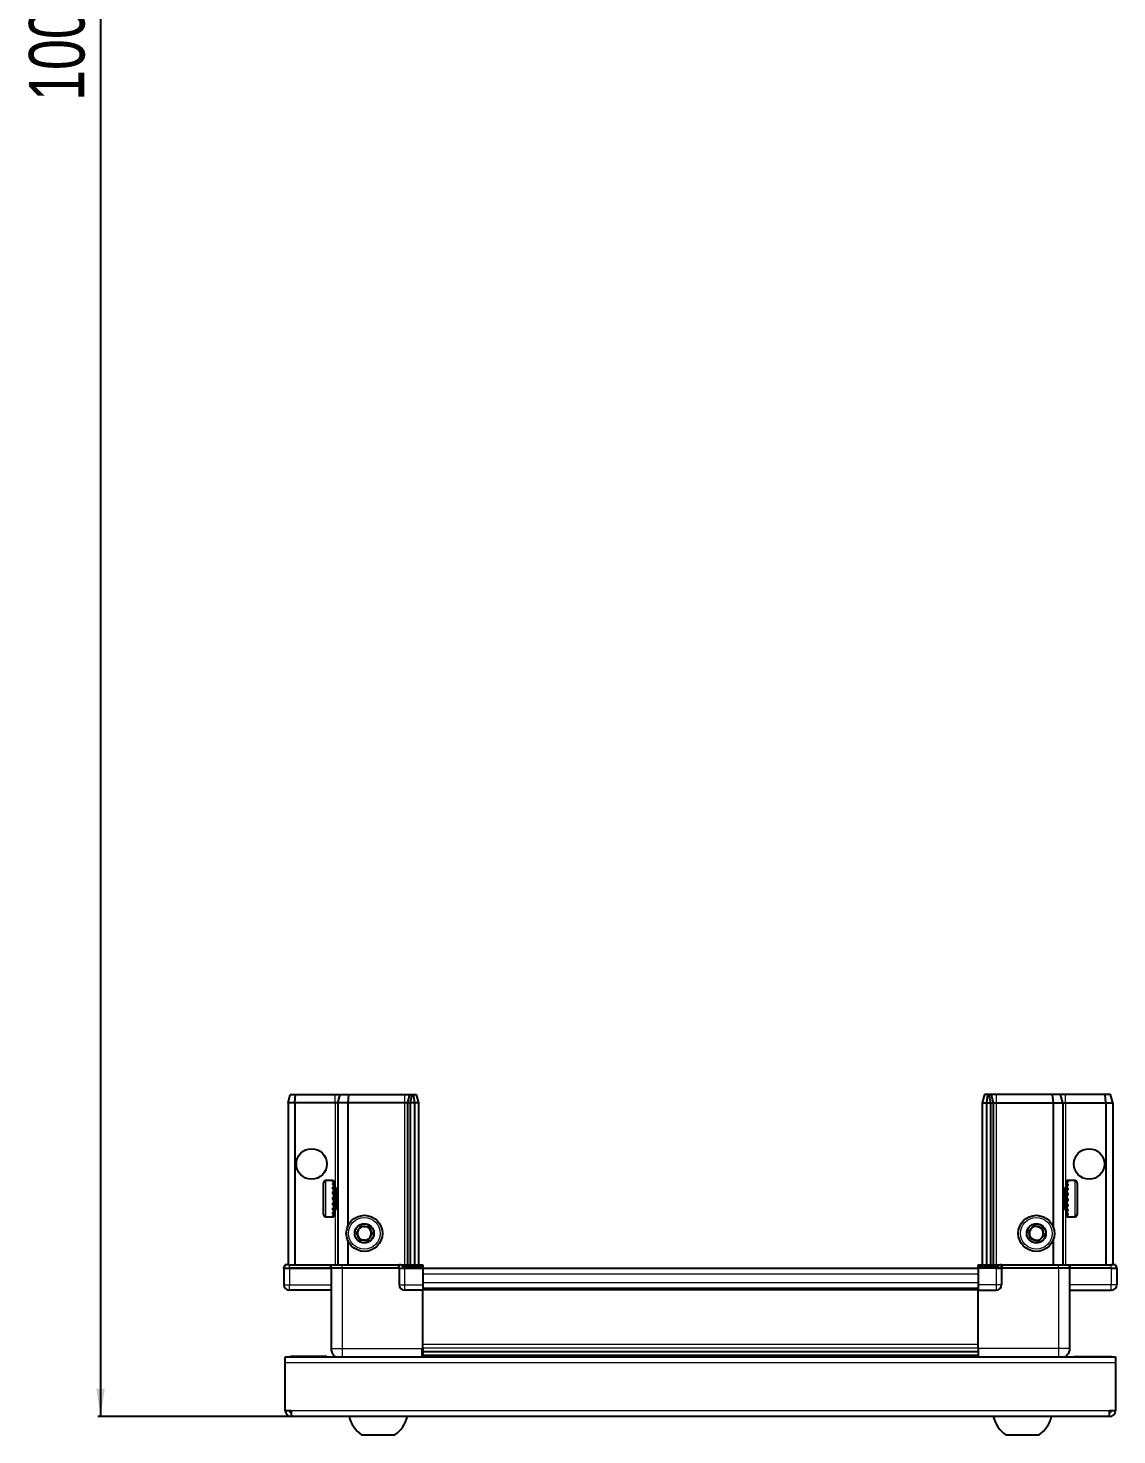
# Model space of a CAD drawing. Header units: millimetres. Extents: x 1770 to 4080, y -520 to 2074.
# Drawn here: x 1858 to 2250, y -520 to -13 of the extents above; entities that cross this region are included whole.
import ezdxf

# ---------------------------------------------------------------- set-up
doc = ezdxf.new("R2010")
doc.units = ezdxf.units.MM
doc.layers.add('FORMAT', color=7, linetype='Continuous')
doc.styles.add('SLDTEXTSTYLE0', font='TXT', dxfattribs={"width": 0.75})
doc.dimstyles.new('SLDDIMSTYLE0', dxfattribs={"dimtxt": 20, "dimasz": 10, "dimexe": 0, "dimexo": 0.0625, "dimgap": 5, "dimtad": 2, "dimdec": 1, "dimrnd": 1e-09, "dimzin": 12, "dimdsep": 46, "dimtxsty": 'SLDTEXTSTYLE0', "dimsah": 1, "dimcen": 0.09, "dimadec": 0, "dimazin": 3, "dimtfac": 1, "dimtofl": 0, "dimtmove": 0, "dimatfit": 3, "dimfxl": 0, "dimfrac": 2, "dimtolj": 1, "dimtzin": 12, "dimarcsym": 0})

# ---------------------------------------------------------------- blocks, each defined once
blk = doc.blocks.new('_D_10')
at = {"layer": 'FORMAT'}
for p, q in [((1975.75, 493.68), (1883.4, 493.68)), ((1884.4, 493.68), (1884.4, -513.32)), ((1952.99, -513.32), (1883.4, -513.32))]:
    blk.add_line(p, q, dxfattribs=at)
for points in [[(1884.4, 493.68), (1882.86, 483.68), (1885.93, 483.68)], [(1884.4, -513.32), (1885.93, -503.32), (1882.86, -503.32)]]:
    blk.add_solid(points, dxfattribs=at)
at = {"layer": 'FORMAT', "insert": (1858.61, -39.38), "char_height": 20, "attachment_point": 1, "rotation": 90, "style": 'SLDTEXTSTYLE0'}
blk.add_mtext('1007', dxfattribs=at)

msp = doc.modelspace()

# ---------------------------------------------------------------- linework, layer by layer
at = {"color": 7, "linetype": 'Continuous', "lineweight": 25}
for p, q in [((1951.9, -400.32), (1952.7, -397.32)), ((1951.9, -400.32), (1951.9, -458.62)), ((1954.4, -400.32), (1951.9, -400.32)), ((1952.7, -397.32), (1954.55, -397.32)), ((1954.4, -400.32), (1954.55, -397.32)), ((1968.9, -400.32), (1954.4, -400.32)), ((1954.4, -400.32), (1954.4, -458.62)), ((1954.55, -397.32), (1968.9, -397.32)), ((1968.9, -397.32), (1970.7, -397.32)), ((1969.9, -400.32), (1968.9, -400.32)), ((1969.9, -400.32), (1970.7, -397.32)), ((1973.4, -400.32), (1969.9, -400.32)), ((1969.9, -400.32), (1969.9, -458.62)), ((1970.7, -397.32), (1973.73, -397.32)), ((1973.73, -397.32), (1973.4, -400.32)), ((1993.9, -400.32), (1973.4, -400.32)), ((1973.4, -400.32), (1973.4, -444.82)), ((1973.73, -397.32), (1993.9, -397.32)), ((1993.9, -397.32), (1995.7, -397.32)), ((1994.9, -400.32), (1993.9, -400.32)), ((1995.7, -397.32), (1994.9, -400.32)), ((1994.9, -400.32), (1994.9, -458.62)), ((1995.9, -400.32), (1994.9, -400.32)), ((1995.7, -397.32), (1996.44, -397.32)), ((1996.44, -397.32), (1995.9, -400.32)), ((1995.9, -400.32), (1995.9, -458.62)), ((1997.4, -400.32), (1995.9, -400.32)), ((1996.44, -397.32), (1996.94, -397.32)), ((1996.94, -397.32), (1998.09, -397.32)), ((1996.94, -397.32), (1997.4, -400.32)), ((1997.4, -400.32), (1997.4, -458.62)), ((1998.9, -400.32), (1997.4, -400.32)), ((1998.09, -397.32), (1998.9, -400.32)), ((1998.9, -400.32), (1998.9, -458.62)), ((2202.7, -397.32), (2201.9, -400.32)), ((2201.9, -400.32), (2203.4, -400.32)), ((2201.9, -400.32), (2201.9, -458.62)), ((2203.85, -397.32), (2202.7, -397.32)), ((2203.85, -397.32), (2203.4, -400.32)), ((2203.4, -400.32), (2204.9, -400.32)), ((2203.4, -400.32), (2203.4, -458.62)), ((2204.35, -397.32), (2203.85, -397.32)), ((2204.35, -397.32), (2204.9, -400.32)), ((2205.09, -397.32), (2204.35, -397.32)), ((2204.9, -400.32), (2204.9, -458.62)), ((2204.9, -400.32), (2205.9, -400.32)), ((2205.09, -397.32), (2205.9, -400.32)), ((2206.9, -397.32), (2205.09, -397.32)), ((2205.9, -400.32), (2205.9, -458.62)), ((2205.9, -400.32), (2206.9, -400.32)), ((2227.06, -397.32), (2206.9, -397.32)), ((2206.9, -400.32), (2227.4, -400.32)), ((2227.06, -397.32), (2227.4, -400.32)), ((2230.09, -397.32), (2227.06, -397.32)), ((2227.4, -400.32), (2227.4, -444.82)), ((2227.4, -400.32), (2230.9, -400.32)), ((2230.9, -400.32), (2230.09, -397.32)), ((2231.9, -397.32), (2230.09, -397.32)), ((2230.9, -400.32), (2230.9, -458.62)), ((2230.9, -400.32), (2231.9, -400.32)), ((2246.24, -397.32), (2231.9, -397.32)), ((2231.9, -400.32), (2246.4, -400.32)), ((2246.4, -400.32), (2246.24, -397.32)), ((2248.09, -397.32), (2246.24, -397.32)), ((2246.4, -400.32), (2246.4, -458.62)), ((2246.4, -400.32), (2248.9, -400.32)), ((2248.9, -400.32), (2248.09, -397.32)), ((2248.9, -400.32), (2248.9, -458.62)), ((1964.7, -440.52), (1964.7, -429.12)), ((1967.9, -428.32), (1965.5, -428.32)), ((1967.9, -428.32), (1967.9, -428.33)), ((1967.9, -428.33), (1968.4, -428.33)), ((1967.9, -428.51), (1968.4, -428.51)), ((1967.9, -428.51), (1967.9, -428.73)), ((1967.9, -428.73), (1968.4, -428.73)), ((1967.9, -429.31), (1968.4, -429.31)), ((1967.9, -429.31), (1967.9, -429.73)), ((1967.9, -429.73), (1968.4, -429.73)), ((1967.9, -430.64), (1968.4, -430.64)), ((1967.9, -430.64), (1967.9, -431.23)), ((1968.4, -428.51), (1968.4, -428.33)), ((1968.4, -428.73), (1968.4, -428.51)), ((1968.4, -429.31), (1968.4, -428.73)), ((1968.4, -429.73), (1968.4, -429.31)), ((1968.4, -430.64), (1968.4, -429.73)), ((1968.5, -430.42), (1968.4, -430.42)), ((1968.4, -431.23), (1968.4, -430.64)), ((1968.5, -439.22), (1968.5, -430.42)), ((2232.4, -430.42), (2232.3, -430.42)), ((2232.3, -430.42), (2232.3, -439.22)), ((2235.3, -428.32), (2232.4, -428.32)), ((2232.9, -428.32), (2232.4, -428.32)), ((2232.4, -428.32), (2232.4, -428.37)), ((2232.4, -428.37), (2232.4, -428.65)), ((2232.9, -428.37), (2232.4, -428.37)), ((2232.9, -428.65), (2232.4, -428.65)), ((2232.4, -428.65), (2232.4, -428.93)), ((2232.9, -428.93), (2232.4, -428.93)), ((2232.4, -428.93), (2232.4, -429.59)), ((2232.9, -429.59), (2232.4, -429.59)), ((2232.4, -429.59), (2232.4, -430.06)), ((2232.4, -430.06), (2232.4, -431.04)), ((2232.9, -430.06), (2232.4, -430.06)), ((2232.9, -428.37), (2232.9, -428.32)), ((2232.9, -428.93), (2232.9, -428.65)), ((2232.9, -430.06), (2232.9, -429.59)), ((2236.1, -429.12), (2236.1, -440.52)), ((1967.9, -431.23), (1968.4, -431.23)), ((1967.9, -432.38), (1968.4, -432.38)), ((1967.9, -432.38), (1967.9, -433.08)), ((1967.9, -433.08), (1968.4, -433.08)), ((1967.9, -434.37), (1968.4, -434.37)), ((1967.9, -434.37), (1967.9, -435.11)), ((1967.9, -434.51), (1968.4, -434.51)), ((1967.9, -435.01), (1968.4, -435.01)), ((1967.9, -435.11), (1968.4, -435.11)), ((1968.4, -432.38), (1968.4, -431.23)), ((1968.4, -433.08), (1968.4, -432.38)), ((1968.4, -434.37), (1968.4, -433.08)), ((1968.4, -434.51), (1968.4, -434.37)), ((1968.4, -435.11), (1968.4, -435.01)), ((1968.4, -436.39), (1968.4, -435.11)), ((1969.38, -431.51), (1968.9, -430.82)), ((1968.9, -438.82), (1968.9, -430.82)), ((1969.86, -430.82), (1969.38, -431.51)), ((1969.38, -438.13), (1969.38, -431.51)), ((1969.9, -430.82), (1969.86, -430.82)), ((1969.86, -438.82), (1969.86, -430.82)), ((2230.93, -430.82), (2230.9, -430.82)), ((2231.41, -431.51), (2230.93, -430.82)), ((2230.93, -430.82), (2230.93, -438.82)), ((2231.9, -430.82), (2231.41, -431.51)), ((2231.41, -431.51), (2231.41, -438.13)), ((2231.9, -430.82), (2231.9, -438.82)), ((2232.9, -431.04), (2232.4, -431.04)), ((2232.4, -431.04), (2232.4, -431.66)), ((2232.4, -431.66), (2232.4, -432.86)), ((2232.9, -431.66), (2232.4, -431.66)), ((2232.9, -432.86), (2232.4, -432.86)), ((2232.4, -432.86), (2232.4, -433.49)), ((2232.9, -433.49), (2232.4, -433.49)), ((2232.4, -433.57), (2232.4, -434.87)), ((2232.9, -433.57), (2232.4, -433.57)), ((2232.9, -434.87), (2232.4, -434.87)), ((2232.9, -435.35), (2232.4, -435.35)), ((2232.4, -435.35), (2232.4, -435.61)), ((2232.4, -435.61), (2232.4, -436.88)), ((2232.9, -435.61), (2232.4, -435.61)), ((2232.9, -431.66), (2232.9, -431.04)), ((2232.9, -433.57), (2232.9, -432.86)), ((2232.9, -435.61), (2232.9, -434.87)), ((1967.9, -436.39), (1968.4, -436.39)), ((1967.9, -436.39), (1967.9, -437.1)), ((1967.9, -437.1), (1968.4, -437.1)), ((1967.9, -438.26), (1968.4, -438.26)), ((1967.9, -438.26), (1967.9, -438.87)), ((1967.9, -438.87), (1968.4, -438.87)), ((1967.9, -439.8), (1968.4, -439.8)), ((1967.9, -439.8), (1967.9, -440.24)), ((1967.9, -440.24), (1968.4, -440.24)), ((1967.9, -440.85), (1968.4, -440.85)), ((1967.9, -440.85), (1967.9, -441.08)), ((1968.4, -437.1), (1968.4, -436.39)), ((1968.4, -438.26), (1968.4, -437.1)), ((1968.4, -438.87), (1968.4, -438.26)), ((1968.4, -439.8), (1968.4, -438.87)), ((1968.4, -439.22), (1968.5, -439.22)), ((1968.4, -440.24), (1968.4, -439.8)), ((1968.4, -440.85), (1968.4, -440.24)), ((1968.4, -441.08), (1968.4, -440.85)), ((1968.9, -438.82), (1969.38, -438.13)), ((1969.38, -438.13), (1969.86, -438.82)), ((1969.86, -438.82), (1969.9, -438.82)), ((2230.9, -438.82), (2230.93, -438.82)), ((2230.93, -438.82), (2231.41, -438.13)), ((2231.41, -438.13), (2231.9, -438.82)), ((2232.3, -439.22), (2232.4, -439.22)), ((2232.9, -436.88), (2232.4, -436.88)), ((2232.4, -436.88), (2232.4, -437.56)), ((2232.4, -437.56), (2232.4, -438.68)), ((2232.9, -437.56), (2232.4, -437.56)), ((2232.9, -438.68), (2232.4, -438.68)), ((2232.4, -438.68), (2232.4, -439.25)), ((2232.4, -439.25), (2232.4, -440.11)), ((2232.9, -439.25), (2232.4, -439.25)), ((2232.9, -440.11), (2232.4, -440.11)), ((2232.4, -440.11), (2232.4, -440.5)), ((2232.4, -440.5), (2232.4, -441.02)), ((2232.9, -440.5), (2232.4, -440.5)), ((2232.9, -437.56), (2232.9, -436.88)), ((2232.9, -439.25), (2232.9, -438.68)), ((2232.9, -440.5), (2232.9, -440.11)), ((1965.5, -441.32), (1967.9, -441.32)), ((1967.9, -441.08), (1968.4, -441.08)), ((1967.9, -441.3), (1968.4, -441.3)), ((1967.9, -441.3), (1967.9, -441.32)), ((1967.9, -441.31), (1968.4, -441.31)), ((1968.4, -441.3), (1968.4, -441.08)), ((1968.4, -441.31), (1968.4, -441.3)), ((2232.9, -441.02), (2232.4, -441.02)), ((2232.4, -441.02), (2232.4, -441.2)), ((2232.4, -441.2), (2232.4, -441.32)), ((2232.9, -441.2), (2232.4, -441.2)), ((2232.4, -441.32), (2235.3, -441.32)), ((2232.9, -441.2), (2232.9, -441.02)), ((1973.4, -449.82), (1973.4, -458.62)), ((2227.4, -449.82), (2227.4, -458.62)), ((1950.9, -458.62), (1950.4, -459.49)), ((1950.4, -459.82), (1950.4, -459.49)), ((1950.4, -459.82), (1952.4, -459.82)), ((1950.4, -459.82), (1950.4, -465.82)), ((1952.4, -458.62), (1950.9, -458.62)), ((1952.4, -458.62), (1967.2, -458.62)), ((1967.2, -459.82), (1952.4, -459.82)), ((1952.4, -459.82), (1967.2, -459.82)), ((1967.2, -458.62), (1967.4, -458.62)), ((1967.4, -459.82), (1967.2, -459.82)), ((1967.4, -459.82), (1967.4, -458.62)), ((1967.4, -458.62), (1971.4, -458.62)), ((1971.4, -459.82), (1967.4, -459.82)), ((1967.4, -459.82), (1967.4, -488.82)), ((1971.4, -458.62), (1991.7, -458.62)), ((1991.7, -459.82), (1971.4, -459.82)), ((1991.7, -458.62), (1991.9, -458.62)), ((1991.9, -459.82), (1991.7, -459.82)), ((1991.9, -459.82), (1991.9, -458.62)), ((1992.57, -458.62), (1991.9, -458.62)), ((1991.9, -459.82), (1993.9, -459.82)), ((1991.9, -459.82), (1991.9, -465.82)), ((1992.57, -458.62), (2000.4, -458.62)), ((2000.4, -459.49), (1993.9, -459.49)), ((2000.4, -459.82), (1993.9, -459.82)), ((1993.9, -459.82), (2000.4, -459.82)), ((2000.4, -458.62), (2000.4, -459.49)), ((2000.4, -459.49), (2000.4, -459.49)), ((2000.4, -459.82), (2000.4, -459.49)), ((2000.4, -459.82), (2000.4, -459.82)), ((2000.4, -459.82), (2000.4, -465.82)), ((2200.4, -459.97), (2000.4, -459.97)), ((2200.4, -459.49), (2200.4, -458.62)), ((2200.4, -458.62), (2208.22, -458.62)), ((2206.9, -459.49), (2200.4, -459.49)), ((2200.4, -459.82), (2200.4, -459.49)), ((2206.9, -459.82), (2200.4, -459.82)), ((2200.4, -459.82), (2200.4, -465.82)), ((2206.9, -459.82), (2208.9, -459.82)), ((2208.9, -459.82), (2206.9, -459.82)), ((2208.9, -458.62), (2208.22, -458.62)), ((2208.9, -459.82), (2208.9, -458.62)), ((2208.9, -458.62), (2209.1, -458.62)), ((2209.1, -459.82), (2208.9, -459.82)), ((2208.9, -459.82), (2208.9, -465.82)), ((2209.1, -458.62), (2229.4, -458.62)), ((2229.4, -459.82), (2209.1, -459.82)), ((2229.4, -458.62), (2233.4, -458.62)), ((2233.4, -459.82), (2229.4, -459.82)), ((2233.4, -459.82), (2233.4, -458.62)), ((2233.4, -458.62), (2233.6, -458.62)), ((2233.6, -459.82), (2233.4, -459.82)), ((2233.4, -459.82), (2233.4, -488.82)), ((2233.6, -458.62), (2248.4, -458.62)), ((2248.4, -459.82), (2233.6, -459.82)), ((2249.9, -458.62), (2248.4, -458.62)), ((2248.4, -459.82), (2250.4, -459.82)), ((2250.4, -459.49), (2249.9, -458.62)), ((2250.4, -459.49), (2249.9, -458.62)), ((2250.4, -459.82), (2250.4, -459.49)), ((2250.4, -459.82), (2250.4, -459.49)), ((2250.4, -459.82), (2250.4, -459.82)), ((2250.4, -459.82), (2250.4, -465.82)), ((2000.4, -465.82), (2000.4, -467.82)), ((2200.4, -465.82), (2200.4, -467.82)), ((1967.4, -467.82), (1952.4, -467.82)), ((2000.4, -467.82), (1993.9, -467.82)), ((2200.4, -467.17), (2000.4, -467.17)), ((2000.4, -488.82), (2000.4, -467.82)), ((2200.4, -467.82), (2206.9, -467.82)), ((2200.4, -488.82), (2200.4, -467.82)), ((2233.4, -467.82), (2248.4, -467.82)), ((2000.25, -491.82), (2000.25, -488.82)), ((2000.4, -489.84), (2200.4, -489.84)), ((2000.4, -489.88), (2200.4, -489.88)), ((1950.9, -493.92), (1950.9, -491.82)), ((1950.9, -491.82), (2249.9, -491.82)), ((1950.9, -511.22), (1950.9, -493.92)), ((1965.9, -491.72), (1953, -491.72)), ((1965.9, -491.72), (1965.9, -491.82)), ((2024.27, -491.67), (2000.4, -491.67)), ((2018.9, -491.82), (2018.9, -491.67)), ((2018.93, -491.82), (2018.93, -491.67)), ((2019.2, -491.82), (2019.2, -491.67)), ((2019.47, -491.82), (2019.47, -491.67)), ((2020.12, -491.82), (2020.12, -491.67)), ((2020.58, -491.82), (2020.58, -491.67)), ((2021.55, -491.82), (2021.55, -491.67)), ((2022.17, -491.82), (2022.17, -491.67)), ((2023.35, -491.82), (2023.35, -491.67)), ((2024.01, -491.82), (2024.01, -491.67)), ((2024.07, -491.82), (2024.07, -491.67)), ((2025.36, -491.67), (2024.27, -491.67)), ((2026.09, -491.67), (2025.36, -491.67)), ((2025.36, -491.82), (2025.36, -491.67)), ((2025.36, -491.67), (2025.36, -491.67)), ((2025.37, -491.82), (2025.37, -491.67)), ((2025.87, -491.82), (2025.87, -491.67)), ((2026.1, -491.67), (2026.09, -491.67)), ((2026.1, -491.82), (2026.1, -491.67)), ((2026.52, -491.67), (2026.1, -491.67)), ((2174.27, -491.67), (2026.52, -491.67)), ((2027.37, -491.82), (2027.37, -491.67)), ((2028.06, -491.82), (2028.06, -491.67)), ((2029.19, -491.82), (2029.19, -491.67)), ((2029.76, -491.82), (2029.76, -491.67)), ((2030.63, -491.82), (2030.63, -491.67)), ((2031.04, -491.82), (2031.04, -491.67)), ((2031.57, -491.82), (2031.57, -491.67)), ((2031.76, -491.82), (2031.76, -491.67)), ((2031.9, -491.82), (2031.9, -491.67)), ((2168.9, -491.82), (2168.9, -491.67)), ((2169.07, -491.82), (2169.07, -491.67)), ((2169.28, -491.82), (2169.28, -491.67)), ((2169.84, -491.82), (2169.84, -491.67)), ((2170.26, -491.82), (2170.26, -491.67)), ((2171.15, -491.82), (2171.15, -491.67)), ((2171.74, -491.82), (2171.74, -491.67)), ((2172.88, -491.82), (2172.88, -491.67)), ((2173.58, -491.82), (2173.58, -491.67)), ((2174.86, -491.67), (2174.27, -491.67)), ((2174.86, -491.82), (2174.86, -491.67)), ((2174.87, -491.67), (2174.86, -491.67)), ((2175.6, -491.67), (2174.87, -491.67)), ((2175.03, -491.82), (2175.03, -491.67)), ((2175.53, -491.82), (2175.53, -491.67)), ((2175.6, -491.82), (2175.6, -491.67)), ((2176.62, -491.67), (2175.6, -491.67)), ((2175.6, -491.67), (2175.6, -491.67)), ((2200.4, -491.67), (2176.52, -491.67)), ((2176.89, -491.82), (2176.89, -491.67)), ((2177.6, -491.82), (2177.6, -491.67)), ((2178.77, -491.82), (2178.77, -491.67)), ((2179.38, -491.82), (2179.38, -491.67)), ((2180.32, -491.82), (2180.32, -491.67)), ((2180.77, -491.82), (2180.77, -491.67)), ((2181.39, -491.82), (2181.39, -491.67)), ((2181.64, -491.82), (2181.64, -491.67)), ((2181.87, -491.82), (2181.87, -491.67)), ((2181.89, -491.82), (2181.89, -491.67)), ((2234.9, -491.72), (2247.8, -491.72)), ((2234.9, -491.72), (2234.9, -491.82)), ((2249.9, -491.82), (2249.9, -493.92)), ((2249.9, -493.92), (2249.9, -511.22)), ((1953, -511.22), (1950.9, -511.22)), ((1953, -511.22), (1953, -513.32)), ((2249.9, -511.22), (2247.8, -511.22)), ((2247.8, -513.32), (2247.8, -511.22)), ((2247.8, -513.32), (1953, -513.32)), ((1978.4, -519.92), (1990.4, -519.92)), ((2210.4, -519.92), (2222.4, -519.92))]:
    msp.add_line(p, q, dxfattribs=at)
at = {"color": 8, "linetype": 'Continuous', "lineweight": 18}
for p, q in [((1968.9, -400.32), (1968.9, -397.32)), ((1968.9, -400.32), (1968.9, -430.82)), ((1993.9, -397.32), (1993.9, -400.32)), ((1993.9, -400.32), (1993.9, -458.62)), ((2206.9, -397.32), (2206.9, -400.32)), ((2206.9, -400.32), (2206.9, -458.62)), ((2231.9, -400.32), (2231.9, -397.32)), ((2231.9, -400.32), (2231.9, -430.82)), ((1965.5, -441.32), (1965.5, -428.32)), ((2235.3, -428.32), (2235.3, -441.32)), ((1968.9, -438.82), (1968.9, -458.62)), ((2231.9, -438.82), (2231.9, -458.62)), ((1952.4, -459.82), (1952.4, -458.62)), ((1952.4, -459.82), (1952.4, -465.82)), ((1967.2, -459.82), (1967.2, -458.62)), ((1971.4, -459.82), (1971.4, -458.62)), ((1971.4, -459.82), (1971.4, -488.82)), ((1991.7, -459.82), (1991.7, -458.62)), ((1993.9, -459.82), (1993.9, -459.49)), ((1993.9, -459.82), (1993.9, -465.82)), ((2000.4, -459.82), (2000.4, -459.49)), ((2206.9, -459.82), (2206.9, -459.49)), ((2206.9, -459.82), (2206.9, -465.82)), ((2209.1, -458.62), (2209.1, -459.82)), ((2229.4, -459.82), (2229.4, -458.62)), ((2229.4, -459.82), (2229.4, -488.82)), ((2233.6, -458.62), (2233.6, -459.82)), ((2248.4, -459.82), (2248.4, -458.62)), ((2248.4, -459.82), (2248.4, -465.82)), ((1950.4, -465.82), (1952.4, -465.82)), ((1952.4, -465.82), (1967.4, -465.82)), ((1952.4, -467.82), (1952.4, -465.82)), ((1991.9, -465.82), (1993.9, -465.82)), ((1993.9, -465.82), (2000.4, -465.82)), ((1993.9, -465.82), (1993.9, -467.82)), ((2200.4, -461.97), (2000.4, -461.97)), ((2200.4, -465.17), (2000.4, -465.17)), ((2206.9, -465.82), (2200.4, -465.82)), ((2206.9, -465.82), (2206.9, -467.82)), ((2208.9, -465.82), (2206.9, -465.82)), ((2248.4, -465.82), (2233.4, -465.82)), ((2248.4, -467.82), (2248.4, -465.82)), ((2250.4, -465.82), (2248.4, -465.82)), ((2200.4, -467.82), (2000.4, -467.82)), ((1971.4, -488.82), (2000.4, -488.82)), ((2000.4, -487.22), (2200.4, -487.22)), ((2200.4, -488.64), (2000.4, -488.64)), ((2000.4, -491.08), (2200.4, -491.08)), ((2229.4, -488.82), (2200.4, -488.82)), ((2249.9, -493.92), (1950.9, -493.92)), ((1953, -491.82), (1953, -491.72)), ((2247.8, -491.82), (2247.8, -491.72)), ((2247.8, -511.22), (1953, -511.22))]:
    msp.add_line(p, q, dxfattribs=at)
at = {"color": 7, "linetype": 'Continuous', "lineweight": 25, "flags": 128}
for points in [[(1953, -491.72), (1952.59, -491.76), (1952.36, -491.82)], [(2248.44, -491.82), (2248.21, -491.76), (2247.8, -491.72)]]:
    msp.add_lwpolyline(points, dxfattribs=at)
at = {"color": 7, "linetype": 'Continuous', "lineweight": 25}
for centre, radius in [((1960.4, -422.32), 5.5), ((2240.4, -422.32), 5.5), ((1979.4, -447.32), 6.5), ((2221.4, -447.32), 6.5), ((1979.4, -447.32), 3.46), ((2221.4, -447.32), 3.46)]:
    msp.add_circle(centre, radius, dxfattribs=at)
at = {"color": 8, "linetype": 'Continuous', "lineweight": 18}
for centre in [(1979.4, -447.32), (2221.4, -447.32)]:
    msp.add_circle(centre, 5.7, dxfattribs=at)
at = {"color": 7, "linetype": 'Continuous', "lineweight": 25}
for centre, radius, start, end in [((1965.5, -429.12), 0.8, 90, 180), ((1968.9, -430.42), 0.4, 180, 270), ((2231.9, -430.42), 0.4, 270, 360), ((2235.3, -429.12), 0.8, 360, 90), ((1965.5, -440.52), 0.8, 180, 270), ((1968.9, -439.22), 0.4, 90, 180), ((2231.9, -439.22), 0.4, 0, 90), ((2235.3, -440.52), 0.8, 270, 0), ((1979.4, -447.32), 2.5, 147.376, 207.376), ((1979.4, -447.32), 2.5, 87.376, 147.376), ((1979.4, -447.32), 2.5, 27.376, 87.376), ((2221.4, -447.32), 2.5, 134.6767, 194.6767), ((2221.4, -447.32), 2.5, 74.6767, 134.6767), ((2221.4, -447.32), 2.5, 14.6767, 74.6767), ((1979.4, -447.32), 2.5, 207.376, 267.376), ((1979.4, -447.32), 2.5, 267.376, 327.376), ((1979.4, -447.32), 2.5, 327.376, 27.376), ((2221.4, -447.32), 2.5, 194.6767, 254.6767), ((2221.4, -447.32), 2.5, 254.6767, 314.6767), ((2221.4, -447.32), 2.5, 314.6767, 14.6767), ((1952.4, -465.82), 2, 180, 270), ((1993.9, -465.82), 2, 180, 270), ((2206.9, -465.82), 2, 270, 0), ((2248.4, -465.82), 2, 270, 0), ((1953, -511.22), 2.1, 180, 270), ((1953, -511.22), 0.6, 180, 270), ((2247.8, -511.22), 2.1, 270, 0), ((2247.8, -511.22), 0.6, 270, 0), ((1985.42, -510.3), 11.91, 194.7004, 233.8734), ((1983.37, -510.3), 11.91, 306.1266, 345.2996), ((2217.42, -510.3), 11.91, 194.7004, 233.8734), ((2215.37, -510.3), 11.91, 306.1266, 345.2996)]:
    msp.add_arc(centre, radius, start, end, dxfattribs=at)
for centre, start_param, end_param in [((1993.9, -456.02), 2.418858, 3.141593), ((2206.9, -456.02), 3.141593, 3.864327)]:
    msp.add_ellipse(centre, major_axis=(0, 3.46), ratio=0.57735, start_param=start_param, end_param=end_param, dxfattribs=at)
for points, knots in [([(1976.51, -447.19), (1976.79, -446.75), (1977.31, -445.94), (1977.83, -445.13), (1978.07, -444.76)], [0, 0, 0, 0, 0.5346859, 1, 1, 1, 1]), ([(1978.07, -444.76), (1978.58, -444.78), (1979.55, -444.82), (1980.51, -444.87), (1980.95, -444.89)], [0, 0, 0, 0, 0.534686, 1, 1, 1, 1]), ([(1980.95, -444.89), (1981.11, -445.19), (1981.49, -445.93), (1981.95, -446.81), (1982.22, -447.34), (1982.28, -447.45)], [0, 0, 0, 0, 0.362901, 0.866875, 1, 1, 1, 1]), ([(2218.61, -446.56), (2218.98, -446.19), (2219.66, -445.52), (2220.35, -444.84), (2220.66, -444.53)], [0, 0, 0, 0, 0.534686, 1, 1, 1, 1]), ([(2220.66, -444.53), (2221.16, -444.66), (2222.09, -444.92), (2223.02, -445.17), (2223.45, -445.29)], [0, 0, 0, 0, 0.534686, 1, 1, 1, 1]), ([(2223.45, -445.29), (2223.48, -445.41), (2223.63, -445.99), (2223.88, -446.95), (2224.09, -447.75), (2224.18, -448.08)], [0, 0, 0, 0, 0.133125, 0.637099, 1, 1, 1, 1]), ([(1977.84, -449.75), (1977.78, -449.64), (1977.51, -449.11), (1977.05, -448.22), (1976.67, -447.49), (1976.51, -447.19)], [0, 0, 0, 0, 0.133125, 0.637099, 1, 1, 1, 1]), ([(1980.72, -449.88), (1980.21, -449.86), (1979.24, -449.82), (1978.29, -449.77), (1977.84, -449.75)], [0, 0, 0, 0, 0.534686, 1, 1, 1, 1]), ([(1982.28, -447.45), (1982, -447.89), (1981.48, -448.7), (1980.96, -449.51), (1980.72, -449.88)], [0, 0, 0, 0, 0.534686, 1, 1, 1, 1]), ([(2219.34, -449.35), (2219.26, -449.02), (2219.05, -448.22), (2218.79, -447.26), (2218.64, -446.68), (2218.61, -446.56)], [0, 0, 0, 0, 0.362901, 0.866875, 1, 1, 1, 1]), ([(2222.13, -450.11), (2221.63, -449.98), (2220.7, -449.72), (2219.77, -449.47), (2219.34, -449.35)], [0, 0, 0, 0, 0.534686, 1, 1, 1, 1]), ([(2224.18, -448.08), (2223.81, -448.45), (2223.13, -449.12), (2222.44, -449.8), (2222.13, -450.11)], [0, 0, 0, 0, 0.534686, 1, 1, 1, 1]), ([(1967.4, -488.82), (1967.44, -489.26), (1967.51, -489.94), (1967.95, -490.75), (1968.41, -491.31), (1968.81, -491.67), (1969.07, -491.8), (1969.12, -491.82)], [0, 0, 0, 0, 0.3630185, 0.5584377, 0.7580039, 0.9575702, 1, 1, 1, 1]), ([(2000.4, -488.82), (2000.4, -489.22), (2000.4, -490.01), (2000.4, -491.02), (2000.4, -491.65), (2000.4, -491.81), (2000.4, -491.82)], [0, 0, 0, 0, 0.32552, 0.65104, 0.97656, 1, 1, 1, 1]), ([(2200.4, -488.82), (2200.4, -489.22), (2200.4, -490.01), (2200.4, -491.02), (2200.4, -491.65), (2200.4, -491.81), (2200.4, -491.82)], [0, 0, 0, 0, 0.32552, 0.65104, 0.97656, 1, 1, 1, 1]), ([(2233.4, -488.82), (2233.35, -489.26), (2233.28, -489.94), (2232.84, -490.75), (2232.39, -491.31), (2231.98, -491.67), (2231.72, -491.8), (2231.67, -491.82)], [0, 0, 0, 0, 0.363018, 0.558438, 0.758004, 0.95757, 1, 1, 1, 1])]:
    msp.add_open_spline(points, degree=3, knots=knots, dxfattribs=at)
at = {"color": 8, "linetype": 'Continuous', "lineweight": 18}
for points in [[(1967.4, -488.82), (1967.46, -488.82), (1967.58, -488.82), (1968.5, -488.82), (1969.82, -488.82), (1970.87, -488.82), (1971.4, -488.82)], [(2233.4, -488.82), (2233.34, -488.82), (2233.22, -488.82), (2232.29, -488.82), (2230.97, -488.82), (2229.92, -488.82), (2229.4, -488.82)]]:
    msp.add_open_spline(points, degree=3, dxfattribs=at)
for points, knots in [([(1971.4, -488.82), (1971.4, -489.26), (1971.4, -489.94), (1971.4, -490.75), (1971.4, -491.31), (1971.4, -491.67), (1971.4, -491.8), (1971.4, -491.82)], [0, 0, 0, 0, 0.363018, 0.558438, 0.758004, 0.95757, 1, 1, 1, 1]), ([(2229.4, -488.82), (2229.4, -489.26), (2229.4, -489.94), (2229.4, -490.75), (2229.4, -491.31), (2229.4, -491.67), (2229.4, -491.8), (2229.4, -491.82)], [0, 0, 0, 0, 0.3630185, 0.5584377, 0.7580039, 0.9575702, 1, 1, 1, 1])]:
    msp.add_open_spline(points, degree=3, knots=knots, dxfattribs=at)

# ---------------------------------------------------------------- dimensions: what is measured, and where the dimension line sits
at = {"layer": 'FORMAT'}
dim = msp.add_linear_dim(base=(1884.4, -513.32), p1=(1975.76, 493.68), p2=(1953, -513.32), angle=90, dimstyle='SLDDIMSTYLE0', dxfattribs=at)
dim.commit()
dim.dimension.update_dxf_attribs({"geometry": '_D_10', "text_midpoint": (1884.4, -9.82), "dimtype": 160})

doc.saveas('drawing.dxf')
